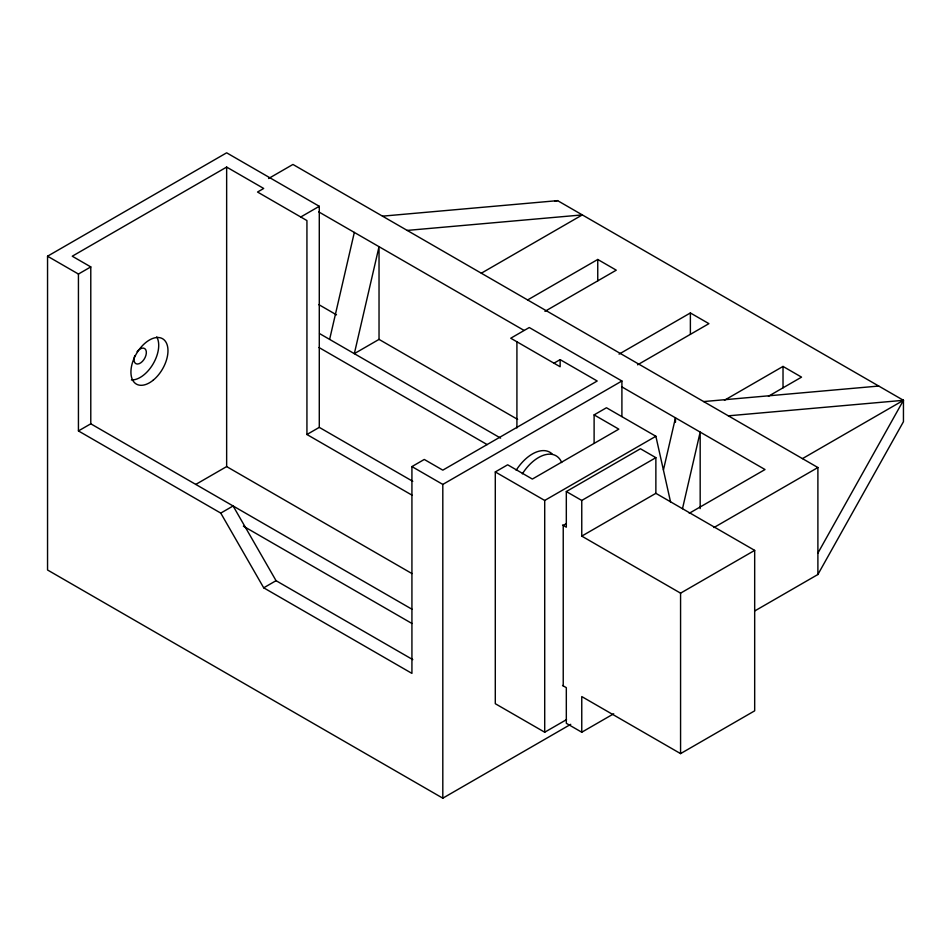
<?xml version="1.0" encoding="UTF-8"?>
<svg xmlns="http://www.w3.org/2000/svg" width="951" height="951" viewBox="0 0 951 951"><rect width="100%" height="100%" fill="white"/><g stroke="black" fill="none" stroke-linecap="round" stroke-linejoin="round"><path stroke-width="1.43" d="M329.628 339.388L354.331 232.424M663.453 469.865L675.472 417.834L675.472 422.244M682.485 508.702L700.174 432.099L700.174 508.619M817.896 553.102L903.45 400.312L557.607 200.637L382.492 216.162M755.046 610.78L817.896 574.499L903.45 421.697L903.45 400.312L728.347 415.825M570.731 724.329L442.809 798.186L47.55 569.994L47.55 256.211L226.647 152.814L319.286 206.296L319.286 427.368L412.758 481.325M411.926 495.114L306.935 434.5L306.935 220.561L257.531 192.031L263.7 188.464L226.647 167.079L72.252 256.211L90.785 266.91L90.785 423.801L411.926 609.211M47.55 256.211L78.434 274.043L90.785 266.91M268.586 178.515L292.944 164.452L817.896 467.535L817.896 574.499M300.754 216.994L319.286 206.296M78.434 274.043L78.434 430.934L90.785 423.801M481.337 273.199L582.309 214.902L407.194 230.415M379.033 339.388L354.331 353.653L379.033 246.678L379.033 339.388L517.629 419.403M195.775 484.416L226.647 466.584L411.926 573.56M527.698 299.91L597.751 259.468L616.272 270.167L544.947 311.346M306.935 434.5L319.286 427.368M78.434 430.934L220.763 513.1L233.114 505.968L276.052 580.681L412.782 659.625M553.969 363.187L560.139 359.621L597.204 381.006L442.809 470.151L424.277 459.452L411.926 466.584L411.926 673.391L263.7 587.813L220.763 513.1M619.065 354.129L690.378 312.95L708.911 323.649L637.586 364.827M263.7 587.813L276.052 580.681M411.926 466.584L442.809 484.416L621.906 381.006L621.906 416.526M566.511 719.634L544.709 732.222L495.293 703.704L495.293 471.934L507.656 464.801L532.358 479.066L618.816 429.151L594.113 414.886L594.113 443M594.113 414.886L606.465 407.753L655.869 436.271L670.633 502.306M495.293 471.934L544.709 500.452L655.869 436.271M562.528 525.011L566.32 527.199L566.32 491.548L640.427 448.753L655.869 457.669L655.869 493.331L754.678 550.379L754.678 710.825L680.571 753.62L581.762 696.572L581.762 732.222L566.32 723.307L566.32 687.656L562.528 685.469M724.436 400.264L783.018 366.432L801.55 377.131L768.432 396.246M566.32 491.548L581.762 500.452L655.869 457.669M565.786 523.942L563.23 525.416L563.23 685.873M581.762 500.452L581.762 536.114L655.869 493.331M689.261 513.278L765.02 469.532L621.574 386.712M802.478 458.608L903.45 400.312M713.939 527.543L817.896 467.535M581.762 536.114L680.571 593.162L754.678 550.379M581.762 732.222L613.704 713.785M554.695 201.172L557.607 200.637M703.633 401.572L878.748 386.047M621.906 381.006L529.267 327.524L510.735 338.223L560.139 366.753L560.139 359.621M318.728 211.871L524.037 330.401M318.728 304.57L336.523 314.852M319.584 333.599L500.618 438.114M319.001 347.519L487.15 444.592M243.373 526.165L411.926 623.476M783.018 366.432L783.018 387.83M690.378 312.95L690.378 334.348M680.571 593.162L680.571 753.62M597.751 259.468L597.751 280.866M544.709 500.452L544.709 732.222M516.916 341.789L516.916 427.962M442.809 484.416L442.809 798.186M226.647 167.079L226.647 466.584M516.167 470.269A35.092 20.256 -60 0 1 552.032 453.829M522.337 473.836A35.092 20.256 -60 0 1 561.696 462.555M137.099 351.656A8.737 5.04 -60 0 1 146.264 351.299A8.737 5.04 -60 0 1 139.119 363.698A8.737 5.04 -60 0 1 134.84 355.579M156.737 336.88A26.2 15.133 -60 0 1 153.111 363.924A26.2 15.133 -60 0 1 131.404 379.96M153.218 380.174A26.2 15.133 -60 0 0 163.287 339.186A26.2 15.133 -60 0 0 131.856 364.851A26.2 15.133 -60 0 0 153.218 380.174"/></g></svg>
